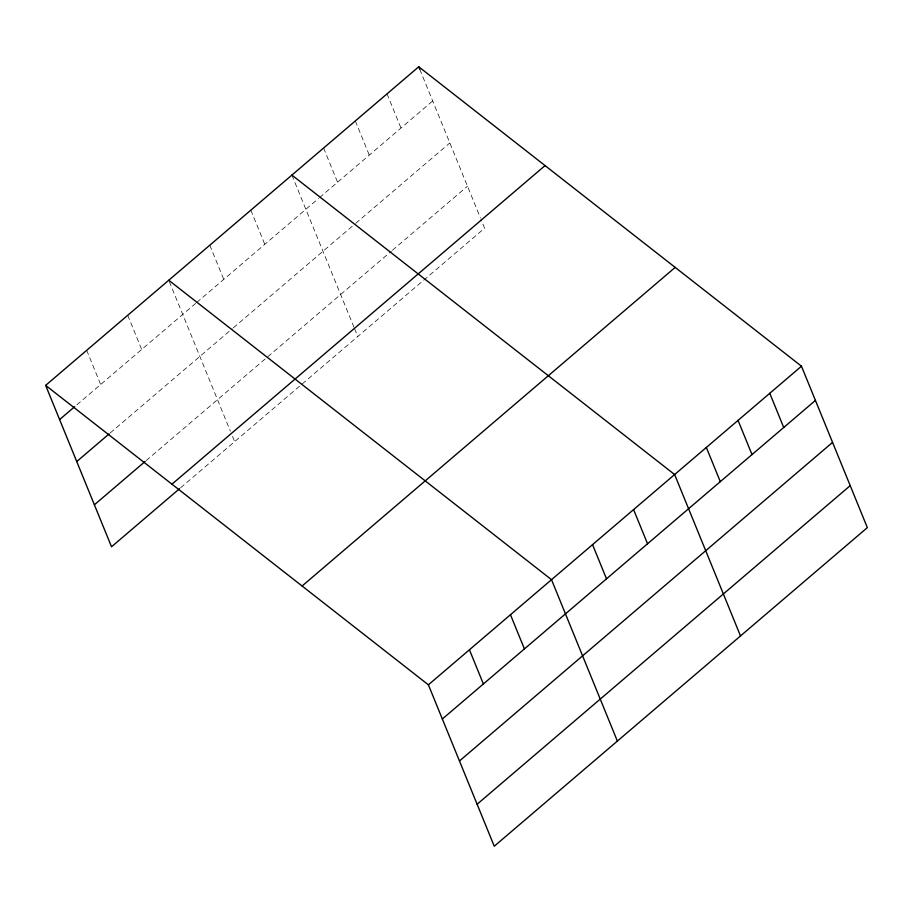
<?xml version="1.0" encoding="UTF-8"?>
<svg xmlns="http://www.w3.org/2000/svg" width="913" height="913" viewBox="0 0 913 913"><rect width="100%" height="100%" fill="white"/><g stroke="black" fill="none" stroke-linecap="round" stroke-linejoin="round"><path stroke-width="0.68" stroke-dasharray="4.57 3.42" d="M76.886 404.813L195.679 303.367M196.763 302.443L318.534 198.463M319.584 197.562L432.694 100.966M110.211 432.956L232.256 328.748M233.34 327.824L354.689 224.187M355.75 223.286L449.835 142.942M146.228 460.54L391.369 251.189M392.43 250.288L467.479 186.195M180.637 487.759L484.609 228.182L480.866 218.994M419.82 69.411L480.329 217.682M387.032 93.856L400.99 128.048M355.317 120.938L369.274 155.13M323.601 148.02L337.559 182.212M291.898 175.102L354.016 327.322M354.552 328.634L357.759 336.509M250.847 210.15L264.804 244.342M209.807 245.198L223.765 279.389M169.304 281.558L230.361 431.153M232.495 436.403L234.641 441.641M127.729 315.282L141.686 349.474M86.689 350.33L100.647 384.521"/><path stroke-width="1.37" d="M45.65 385.377L418.747 66.775L801.477 366.216L867.35 527.623L494.253 846.225L428.391 684.818L45.65 385.377L111.523 546.784L179.564 488.683M59.607 419.569L74.718 406.662M76.738 461.556L109.138 433.88M94.381 504.809L145.144 461.453M171.952 484.198L545.05 165.595M302.089 586.009L675.175 267.395M428.391 684.818L801.477 366.216M442.337 719.01L815.435 400.408M459.467 760.986L832.565 442.383M477.122 804.239L850.22 485.636M291.898 175.102L674.627 474.543L740.5 635.95M168.768 280.245L551.509 579.675L617.371 741.082M769.773 393.298L783.719 427.489M738.058 420.379L752.004 454.571M706.342 447.461L720.3 481.653M633.588 509.591L647.545 543.783M418.747 66.775L419.82 69.411M592.548 544.639L606.506 578.819M510.47 614.723L524.416 648.915M469.43 649.771L483.376 683.963"/></g></svg>
